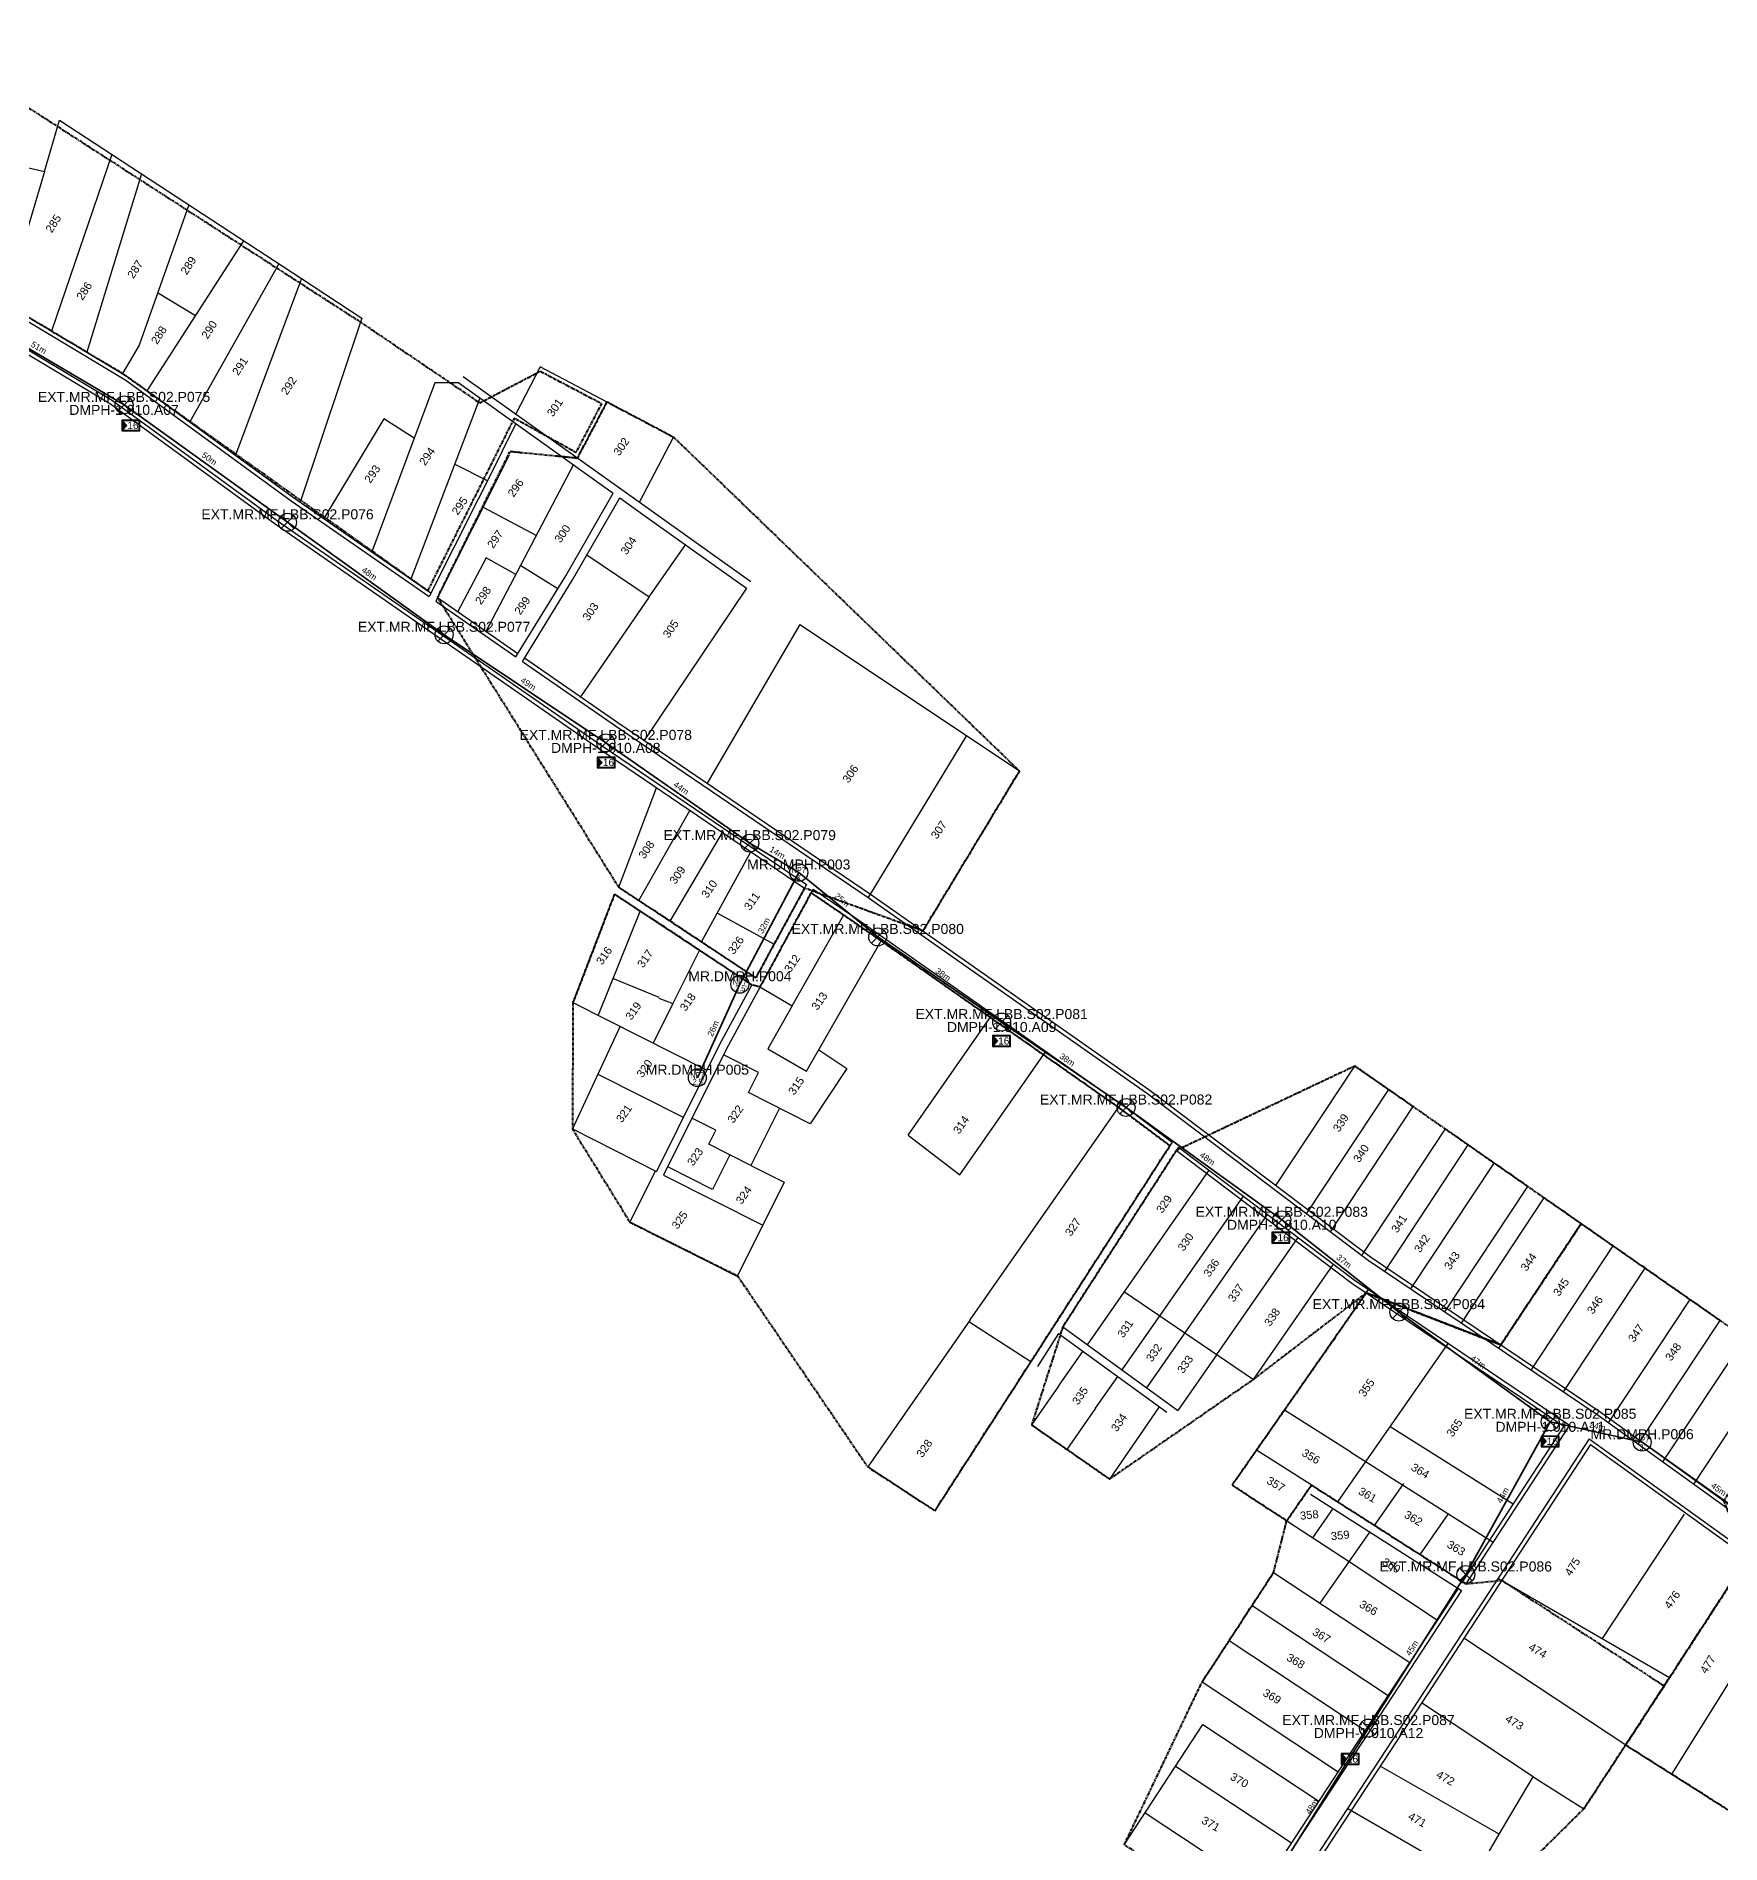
# Model space of a CAD drawing. Header units: metres. Extents: x 13679654 to 13688052, y 67972 to 70803.
# Drawn here: x 13682662.2 to 13683083.3, y 69075.4 to 69527.1 of the extents above; entities that cross this region are included whole.
import ezdxf
from ezdxf.enums import TextEntityAlignment as Align

# ---------------------------------------------------------------- set-up
doc = ezdxf.new("R2010")
doc.units = ezdxf.units.M
doc.header["$MEASUREMENT"] = 0
doc.linetypes.add('PHANTOM2', pattern=[1.25, 0.625, -0.125, 0.125, -0.125, 0.125, -0.125])
for name, color, linetype in [('Base Map', 251, 'Continuous'), ('EXISTING POLE', 16, 'Continuous'), ('FAT', 30, 'Continuous'), ('FAT DWG', 1, 'Continuous'), ('Home Number', 6, 'Continuous'), ('NEW POLE 7-2.5', 6, 'Continuous'), ('NEW POLE 7-3', 4, 'Continuous'), ('SPAN CABLE', 3, 'Continuous')]:
    doc.layers.add(name, color=color, linetype=linetype)
for name, color, linetype, lineweight in [('FAT AREA FDT 1', 134, 'PHANTOM2', 40), ('SLING WIRE', 4, 'Continuous', 35), ('XXX.XXX - Cable Line C (FO Cable 48C_2T) - AE', 192, 'Continuous', 35)]:
    doc.layers.add(name, color=color, linetype=linetype, lineweight=lineweight)
doc.styles.get("Standard").update_dxf_attribs({"font": 'arial.ttf'})
doc.styles.add('Title Block 3', font='dgn003.shx')
doc.dimstyles.new('EMR', dxfattribs={"dimtxt": 1.5, "dimasz": 0.18, "dimexe": 0.18, "dimexo": 0.0625, "dimgap": 0.09, "dimtad": 0, "dimdec": 0, "dimzin": 0, "dimdsep": 46, "dimtxsty": 'Standard', "dimcen": 0.09, "dimse1": 1, "dimse2": 1, "dimsd1": 1, "dimsd2": 1, "dimadec": 0, "dimazin": 0, "dimtfac": 1, "dimtdec": 0, "dimtofl": 0, "dimtmove": 0, "dimatfit": 3, "dimfxl": 1, "dimtolj": 1, "dimtzin": 0, "dimarcsym": 0})

# ---------------------------------------------------------------- blocks, each defined once
blk = doc.blocks.new('*U11')
h = blk.add_hatch(color=2)
h.dxf.hatch_style = 1
h.paths.add_polyline_path([(0.25, -2), (0.25, 2), (2.1, 0)])
for points in [[(0, -2.25), (7.5, -2.25), (7.5, 2.25), (0, 2.25)], [(0.25, -2), (7.25, -2), (7.25, 2), (0.25, 2)]]:
    blk.add_lwpolyline(points, close=True)
at = {"color": 2}
blk.add_lwpolyline([(0.25, -2), (0.25, 2), (2.1, 0)], close=True, dxfattribs=at)
at = {"color": 7}
blk.add_attdef('FAT', text='', height=3, rotation=360, dxfattribs=at).set_placement((4.68, 0), align=Align.MIDDLE_CENTER)
blk.add_attdef('FAT_ID', text='', height=3, rotation=360, dxfattribs=at).set_placement((0, -4.5), align=Align.MIDDLE_LEFT)
blk = doc.blocks.new('*U14')
at = {"color": 0, "linetype": 'ByBlock', "lineweight": -2}
for points in [[(-1.58, 1.58), (1.58, -1.58)], [(-1.58, -1.58), (1.58, 1.58)]]:
    blk.add_lwpolyline(points, dxfattribs=at)
blk.add_circle((0, 0), 2.24, dxfattribs=at)
blk = doc.blocks.new('*U16')
at = {"color": 0, "linetype": 'ByBlock', "lineweight": -2}
blk.add_circle((0, 0), 2.24, dxfattribs=at)
at = {"color": 0, "linetype": 'ByBlock', "lineweight": -2, "style": 'Title Block 3', "width": 0.799091}
for s, p in [('NP7', (0, 0.62)), ("2.5'", (0.28, -1.02))]:
    blk.add_text(s, height=1.488, dxfattribs=at).set_placement(p, align=Align.MIDDLE_CENTER)
blk = doc.blocks.new('*U13')
at = {"color": 0, "linetype": 'ByBlock', "lineweight": -2}
blk.add_circle((0, 0), 2.24, dxfattribs=at)
at = {"color": 0, "linetype": 'ByBlock', "lineweight": -2, "style": 'Title Block 3', "width": 0.799091}
for s, p in [('NP7', (0, 0.62)), ("3'", (0, -1.27))]:
    blk.add_text(s, height=1.488, dxfattribs=at).set_placement(p, align=Align.MIDDLE_CENTER)
blk = doc.blocks.new('*D195')
at = {"layer": 'Defpoints', "color": 0, "transparency": 16777216}
for p in [(13683063.64, 69175.75), (13683064.51, 69176.97), (13683100.22, 69149.74)]:
    blk.add_point(p, dxfattribs=at)
at = {"layer": 'SPAN CABLE', "color": 0, "transparency": 16777216, "insert": (13683082.8, 69163.97), "char_height": 1.5, "attachment_point": 5, "rotation": 324.5786}
blk.add_mtext('\\A1;45m', dxfattribs=at)
blk = doc.blocks.new('*D197')
at = {"layer": 'Defpoints', "color": 0, "transparency": 16777216}
for p in [(13683040.66, 69180.85), (13683040.99, 69182.32), (13683063.64, 69175.75)]:
    blk.add_point(p, dxfattribs=at)
at = {"layer": 'SPAN CABLE', "color": 0, "transparency": 16777216, "insert": (13683052.48, 69179.77), "char_height": 1.5, "attachment_point": 5, "rotation": 347.4824}
blk.add_mtext('\\A1;24m', dxfattribs=at)
blk = doc.blocks.new('*D226')
at = {"layer": 'Defpoints', "color": 0, "transparency": 16777216}
for p in [(13682836.74, 69290.82), (13682838.1, 69290.2), (13682827.47, 69266.84)]:
    blk.add_point(p, dxfattribs=at)
at = {"layer": 'SPAN CABLE', "color": 0, "transparency": 16777216, "insert": (13682831.42, 69279.14), "char_height": 1.5, "attachment_point": 5, "rotation": 65.5216}
blk.add_mtext('\\A1;26m', dxfattribs=at)
blk = doc.blocks.new('*D227')
at = {"layer": 'Defpoints', "color": 0, "transparency": 16777216}
for p in [(13682851.49, 69318.83), (13682852.82, 69318.13), (13682838.1, 69290.2)]:
    blk.add_point(p, dxfattribs=at)
at = {"layer": 'SPAN CABLE', "color": 0, "transparency": 16777216, "insert": (13682844.13, 69304.87), "char_height": 1.5, "attachment_point": 5, "rotation": 62.2223}
blk.add_mtext('\\A1;32m', dxfattribs=at)
blk = doc.blocks.new('*D249')
at = {"layer": 'Defpoints', "color": 0, "transparency": 16777216}
for p in [(13682640.02, 69461.01), (13682684.16, 69434.99), (13682684.92, 69436.28)]:
    blk.add_point(p, dxfattribs=at)
at = {"layer": 'SPAN CABLE', "color": 0, "transparency": 16777216, "insert": (13682662.85, 69449.29), "char_height": 1.5, "attachment_point": 5, "rotation": 329.4831}
blk.add_mtext('\\A1;51m', dxfattribs=at)
blk = doc.blocks.new('*D250')
at = {"layer": 'Defpoints', "color": 0, "transparency": 16777216}
for p in [(13682684.16, 69434.99), (13682725.03, 69405.65), (13682725.9, 69406.87)]:
    blk.add_point(p, dxfattribs=at)
at = {"layer": 'SPAN CABLE', "color": 0, "transparency": 16777216, "insert": (13682705.47, 69421.54), "char_height": 1.5, "attachment_point": 5, "rotation": 324.3281}
blk.add_mtext('\\A1;50m', dxfattribs=at)
blk = doc.blocks.new('*D251')
at = {"layer": 'Defpoints', "color": 0, "transparency": 16777216}
for p in [(13682725.03, 69405.65), (13682765.03, 69378.75), (13682764.16, 69377.53)]:
    blk.add_point(p, dxfattribs=at)
at = {"layer": 'SPAN CABLE', "color": 0, "transparency": 16777216, "insert": (13682745.47, 69392.81), "char_height": 1.5, "attachment_point": 5, "rotation": 324.2961}
blk.add_mtext('\\A1;48m', dxfattribs=at)
blk = doc.blocks.new('*D252')
at = {"layer": 'Defpoints', "color": 0, "transparency": 16777216}
for p in [(13682764.16, 69377.53), (13682805.41, 69351.76), (13682804.58, 69350.51)]:
    blk.add_point(p, dxfattribs=at)
at = {"layer": 'SPAN CABLE', "color": 0, "transparency": 16777216, "insert": (13682785.2, 69365.27), "char_height": 1.5, "attachment_point": 5, "rotation": 326.2392}
blk.add_mtext('\\A1;49m', dxfattribs=at)
blk = doc.blocks.new('*D253')
at = {"layer": 'Defpoints', "color": 0, "transparency": 16777216}
for p in [(13682804.58, 69350.51), (13682840.57, 69325.46), (13682841.42, 69326.69)]:
    blk.add_point(p, dxfattribs=at)
at = {"layer": 'SPAN CABLE', "color": 0, "transparency": 16777216, "insert": (13682823.43, 69339.22), "char_height": 1.5, "attachment_point": 5, "rotation": 325.1506}
blk.add_mtext('\\A1;44m', dxfattribs=at)
blk = doc.blocks.new('*D254')
at = {"layer": 'Defpoints', "color": 0, "transparency": 16777216}
for p in [(13682840.57, 69325.46), (13682853.59, 69319.42), (13682852.82, 69318.13)]:
    blk.add_point(p, dxfattribs=at)
at = {"layer": 'SPAN CABLE', "color": 0, "transparency": 16777216, "insert": (13682847.46, 69323.08), "char_height": 1.5, "attachment_point": 5, "rotation": 329.1341}
blk.add_mtext('\\A1;14m', dxfattribs=at)
blk = doc.blocks.new('*D255')
at = {"layer": 'Defpoints', "color": 0, "transparency": 16777216}
for p in [(13682852.82, 69318.13), (13682872.56, 69302.02), (13682873.51, 69303.18)]:
    blk.add_point(p, dxfattribs=at)
at = {"layer": 'SPAN CABLE', "color": 0, "transparency": 16777216, "insert": (13682863.64, 69311.24), "char_height": 1.5, "attachment_point": 5, "rotation": 320.7818}
blk.add_mtext('\\A1;25m', dxfattribs=at)
blk = doc.blocks.new('*D256')
at = {"layer": 'Defpoints', "color": 0, "transparency": 16777216}
for p in [(13682872.56, 69302.02), (13682903.54, 69280.75), (13682904.39, 69281.98)]:
    blk.add_point(p, dxfattribs=at)
at = {"layer": 'SPAN CABLE', "color": 0, "transparency": 16777216, "insert": (13682888.9, 69292.62), "char_height": 1.5, "attachment_point": 5, "rotation": 325.5222}
blk.add_mtext('\\A1;38m', dxfattribs=at)
blk = doc.blocks.new('*D257')
at = {"layer": 'Defpoints', "color": 0, "transparency": 16777216}
for p in [(13682903.54, 69280.75), (13682935.49, 69260.63), (13682934.64, 69259.39)]:
    blk.add_point(p, dxfattribs=at)
at = {"layer": 'SPAN CABLE', "color": 0, "transparency": 16777216, "insert": (13682919.94, 69271.31), "char_height": 1.5, "attachment_point": 5, "rotation": 325.53}
blk.add_mtext('\\A1;38m', dxfattribs=at)
blk = doc.blocks.new('*D258')
at = {"layer": 'Defpoints', "color": 0, "transparency": 16777216}
for p in [(13682934.64, 69259.39), (13682973.55, 69231.33), (13682974.43, 69232.55)]:
    blk.add_point(p, dxfattribs=at)
at = {"layer": 'SPAN CABLE', "color": 0, "transparency": 16777216, "insert": (13682954.97, 69246.58), "char_height": 1.5, "attachment_point": 5, "rotation": 324.1949}
blk.add_mtext('\\A1;48m', dxfattribs=at)
blk = doc.blocks.new('*D259')
at = {"layer": 'Defpoints', "color": 0, "transparency": 16777216}
for p in [(13682973.55, 69231.33), (13683002.82, 69208.26), (13683003.75, 69209.44)]:
    blk.add_point(p, dxfattribs=at)
at = {"layer": 'SPAN CABLE', "color": 0, "transparency": 16777216, "insert": (13682989.11, 69220.97), "char_height": 1.5, "attachment_point": 5, "rotation": 321.7662}
blk.add_mtext('\\A1;37m', dxfattribs=at)
blk = doc.blocks.new('*D260')
at = {"layer": 'Defpoints', "color": 0, "transparency": 16777216}
for p in [(13683002.82, 69208.26), (13683040.66, 69180.85), (13683041.54, 69182.07)]:
    blk.add_point(p, dxfattribs=at)
at = {"layer": 'SPAN CABLE', "color": 0, "transparency": 16777216, "insert": (13683022.62, 69195.77), "char_height": 1.5, "attachment_point": 5, "rotation": 324.0814}
blk.add_mtext('\\A1;47m', dxfattribs=at)
blk = doc.blocks.new('*D261')
at = {"layer": 'Defpoints', "color": 0, "transparency": 16777216}
for p in [(13683040.66, 69180.85), (13683018.24, 69143.42), (13683019.56, 69142.69)]:
    blk.add_point(p, dxfattribs=at)
at = {"layer": 'SPAN CABLE', "color": 0, "transparency": 16777216, "insert": (13683028.8, 69162.5), "char_height": 1.5, "attachment_point": 5, "rotation": 61.0548}
blk.add_mtext('\\A1;44m', dxfattribs=at)
blk = doc.blocks.new('*D262')
at = {"layer": 'Defpoints', "color": 0, "transparency": 16777216}
for p in [(13683019.56, 69142.69), (13682993.98, 69105.11), (13682995.24, 69104.31)]:
    blk.add_point(p, dxfattribs=at)
at = {"layer": 'SPAN CABLE', "color": 0, "transparency": 16777216, "insert": (13683006.13, 69124.3), "char_height": 1.5, "attachment_point": 5, "rotation": 57.6509}
blk.add_mtext('\\A1;45m', dxfattribs=at)
blk = doc.blocks.new('*D263')
at = {"layer": 'Defpoints', "color": 0, "transparency": 16777216}
for p in [(13682995.24, 69104.31), (13682968.27, 69064.25), (13682969.54, 69063.45)]:
    blk.add_point(p, dxfattribs=at)
at = {"layer": 'SPAN CABLE', "color": 0, "transparency": 16777216, "insert": (13682981.12, 69084.68), "char_height": 1.5, "attachment_point": 5, "rotation": 57.8252}
blk.add_mtext('\\A1;48m', dxfattribs=at)

msp = doc.modelspace()

# ---------------------------------------------------------------- linework, layer by layer
at = {"layer": 'Base Map', "flags": 128}
for points in [[(13682384.3, 69520.96), (13682454.56, 69503.94), (13682519.89, 69488.82), (13682626.87, 69463.92), (13682643.45, 69457.59), (13682680.73, 69435.26), (13682721.93, 69405.22), (13682803.09, 69348.91), (13682854.25, 69314.21)], [(13682384.6, 69521.92), (13682454.79, 69504.92), (13682520.11, 69489.8), (13682627.16, 69464.88), (13682643.89, 69458.5), (13682681.28, 69436.11), (13682722.5, 69406.04), (13682803.65, 69349.75), (13682854.73, 69315.1)], [(13682664.24, 69493.31), (13682668.02, 69506.16), (13682728.5, 69466.55), (13682743.62, 69456.64), (13682728.18, 69410.66)], [(13682644.21, 69497.97), (13682664.24, 69493.31), (13682654.52, 69460.33)], [(13682681.11, 69497.59), (13682666.04, 69453.44)], [(13682688.53, 69492.73), (13682674.82, 69448.18)], [(13682563.74, 69486.88), (13682629.2, 69471.64), (13682646.94, 69464.87), (13682685.13, 69442), (13682726.55, 69411.8), (13682760.88, 69387.98)], [(13682563.55, 69485.89), (13682628.91, 69470.68), (13682646.51, 69463.96), (13682684.58, 69441.16), (13682725.97, 69410.98), (13682760.42, 69387.07)], [(13682700.38, 69484.97), (13682687.9, 69449.9), (13682683.73, 69442.84)], [(13682689.92, 69438.51), (13682714.13, 69475.96)], [(13682722.85, 69470.25), (13682700.61, 69430.72)], [(13682728.5, 69466.55), (13682712.04, 69422.38)], [(13682702.03, 69457.24), (13682692.56, 69463.01)], [(13682768.96, 69442.11), (13682815.28, 69409.05), (13682840.88, 69390.86)], [(13682813.01, 69410.67), (13682821.5, 69426.96), (13682788.21, 69444.53), (13682782.08, 69432.75)], [(13682767.81, 69440.47), (13682761.87, 69440.47), (13682746.08, 69398.25)], [(13682767.81, 69440.47), (13682806.44, 69412.89)], [(13682773.13, 69436.66), (13682755.86, 69391.46)], [(13682804.85, 69435.74), (13682797.51, 69421.73)], [(13682756.71, 69426.67), (13682749.06, 69431.47), (13682734.06, 69406.59)], [(13682778.64, 69423.37), (13682782.1, 69430.26)], [(13682778.64, 69423.37), (13682760.42, 69387.07)], [(13682780.43, 69422.46), (13682762.09, 69385.92)], [(13682766.84, 69420.2), (13682774.97, 69416.06)], [(13682774.69, 69378.4), (13682796.48, 69420)], [(13682782.1, 69372.03), (13682794.56, 69392.29), (13682806.44, 69412.89)], [(13682783.75, 69370.89), (13682796.28, 69391.26), (13682808.08, 69411.72)], [(13682808.08, 69411.72), (13682814.12, 69407.4), (13682839.72, 69389.21)], [(13682773.89, 69409.44), (13682787.24, 69402.36)], [(13682782.12, 69392.57), (13682774.7, 69396.77), (13682767.57, 69383.34)], [(13682799.87, 69397.49), (13682815.4, 69386.99), (13682824.53, 69400.01)], [(13682783.33, 69394.88), (13682792.6, 69389.1)], [(13682839.72, 69389.21), (13682814.21, 69351.09)], [(13682762.09, 69385.92), (13682782.1, 69372.03)], [(13682762.54, 69386.83), (13682782.63, 69372.89)], [(13682815.4, 69386.99), (13682798.3, 69362.02)], [(13682853.12, 69380.06), (13682829.93, 69340.42)], [(13682853.12, 69380.06), (13682907.98, 69343.51), (13682883.86, 69303.54)], [(13682783.75, 69370.89), (13682807.03, 69354.74), (13682870.17, 69311.91), (13682939.76, 69263.1), (13682995.13, 69221.25), (13683052.62, 69182.47), (13683135.78, 69122.64), (13683218.89, 69062.05), (13683299.48, 69002.38), (13683309.88, 68995.09)], [(13682784.28, 69371.75), (13682807.59, 69355.57), (13682870.74, 69312.74), (13682940.34, 69263.92), (13682995.71, 69222.07), (13683053.19, 69183.3), (13683136.37, 69123.45), (13683219.48, 69062.86), (13683300.06, 69003.2), (13683309.64, 68996.49)], [(13682894.74, 69352.33), (13682870.17, 69311.91)], [(13682807.84, 69314.42), (13682817.28, 69339.28)], [(13682812.81, 69311.14), (13682825.58, 69333.65)], [(13682820.69, 69305.94), (13682833.78, 69328.1)], [(13682828.54, 69300.76), (13682840.87, 69323.28)], [(13682854.73, 69315.1), (13682842.09, 69291.82)], [(13682806.75, 69312.74), (13682796.38, 69285.66), (13682829.85, 69268.75)], [(13682806.75, 69312.74), (13682841.13, 69290.05)], [(13682807.84, 69314.42), (13682842.09, 69291.82)], [(13682856.39, 69313.97), (13682834.72, 69274.02), (13682819.01, 69242.51)], [(13682855.91, 69313.08), (13682866.21, 69306.09), (13682935.65, 69257.39), (13682945.61, 69249.86)], [(13682856.39, 69313.97), (13682866.78, 69306.93), (13682936.24, 69258.2), (13682946.15, 69250.71)], [(13682813.15, 69308.51), (13682802.64, 69282.49)], [(13682832.49, 69307.96), (13682846.63, 69300.18)], [(13682843.12, 69289.51), (13682851.18, 69284.81), (13682864.09, 69307.54)], [(13682828.01, 69298.7), (13682821.38, 69285.4)], [(13682851.18, 69284.81), (13682845.08, 69274.06), (13682854.79, 69268.47), (13682873.44, 69301.03)], [(13682817.91, 69286.86), (13682806.33, 69291.6)], [(13682841.13, 69290.05), (13682832.94, 69274.96), (13682817.22, 69243.41)], [(13682817.87, 69286.75), (13682821.38, 69285.4), (13682816.46, 69275.51)], [(13682808.2, 69279.68), (13682796.23, 69254.02), (13682817.22, 69243.41)], [(13682880.14, 69252.46), (13682901.26, 69282.74)], [(13682857.84, 69273.81), (13682864.81, 69269.16), (13682855.71, 69255.33), (13682840.24, 69263.15), (13682842.74, 69268.17), (13682834, 69272.58)], [(13682893.06, 69242.54), (13682914.58, 69273.4)], [(13682972.11, 69239.91), (13682991.86, 69269.76)], [(13682991.86, 69269.76), (13683006.44, 69259.61)], [(13682802.62, 69267.72), (13682823.96, 69256.94)], [(13682979.77, 69232.86), (13683000.29, 69263.89)], [(13682847.97, 69259.24), (13682840.83, 69244.92), (13682830.35, 69250.22), (13682832.09, 69253.71), (13682826.1, 69256.73)], [(13682895.7, 69206.33), (13682933.31, 69260.26)], [(13682985.75, 69228.34), (13683006.44, 69259.61)], [(13682880.14, 69252.46), (13682893.06, 69242.54)], [(13682993.56, 69222.44), (13683014.45, 69254.02)], [(13683014.45, 69254.02), (13683035.03, 69239.69)], [(13682835.59, 69247.57), (13682831.28, 69238.93), (13682820.05, 69244.6)], [(13682946.15, 69250.71), (13682910.79, 69195.8)], [(13682947.76, 69249.5), (13682918.83, 69204.59)], [(13682947.21, 69248.65), (13682991.08, 69215.5), (13683044.09, 69179.74)], [(13682947.76, 69249.5), (13682991.65, 69216.32), (13683045.47, 69180.02)], [(13682999.29, 69218.44), (13683020.19, 69250.03)], [(13682840.83, 69244.92), (13682849.18, 69240.7), (13682837.46, 69217.17), (13682810.62, 69230.73), (13682817, 69243.52)], [(13682819.01, 69242.51), (13682843.83, 69229.97)], [(13682925, 69200.1), (13682955.42, 69243.71)], [(13683005.82, 69214.04), (13683026.65, 69245.52)], [(13683014.28, 69208.33), (13683035.03, 69239.69)], [(13682933.69, 69193.8), (13682963.98, 69237.24)], [(13683018.49, 69205.5), (13683039.19, 69236.79)], [(13683039.19, 69236.79), (13683083.12, 69206.19)], [(13682939.81, 69189.34), (13682970.03, 69232.67)], [(13683027.78, 69199.23), (13683048.39, 69230.38)], [(13682957.3, 69197.65), (13682977.69, 69226.88)], [(13683035.87, 69193.77), (13683056.4, 69224.8)], [(13682966.46, 69191.43), (13682986.52, 69220.2)], [(13683043.96, 69188.31), (13683064.41, 69219.22)], [(13683076.53, 69165.27), (13683110.01, 69215.86)], [(13682934.23, 69213.33), (13682966.46, 69191.43)], [(13682961.16, 69165.02), (13682995.25, 69213.9)], [(13683055.27, 69180.57), (13683075.66, 69211.39)], [(13682895.7, 69206.33), (13682870.06, 69169.56)], [(13682910.79, 69195.8), (13682895.37, 69205.86)], [(13682917.74, 69202.89), (13682912.47, 69194.7)], [(13682917.74, 69202.89), (13682944.8, 69183.23)], [(13682918.83, 69204.59), (13682945.97, 69184.87)], [(13683062.65, 69175.25), (13683083.12, 69206.19)], [(13683068.83, 69170.81), (13683089.36, 69201.84)], [(13682917.76, 69189.71), (13682923.86, 69198.45)], [(13682957.3, 69197.65), (13682947.58, 69183.7)], [(13682987.54, 69160.82), (13683015.18, 69200.45)], [(13682910.79, 69195.8), (13682886.84, 69158.61)], [(13682917.76, 69189.71), (13682911.02, 69180.05)], [(13682927.03, 69184.26), (13682932.54, 69192.15)], [(13682927.03, 69184.26), (13682919.83, 69173.93)], [(13682942.9, 69184.62), (13682930.51, 69166.52)], [(13682945.97, 69184.87), (13682947.58, 69183.7)], [(13682990.8, 69173.29), (13682974.24, 69183.77)], [(13682930.51, 69166.52), (13682911.02, 69180.05)], [(13683000.67, 69179.65), (13683031.41, 69160.32)], [(13683044.09, 69179.74), (13683018.72, 69140.9)], [(13683045.47, 69180.02), (13683019.57, 69140.36)], [(13683050.43, 69176.62), (13683007.78, 69111.3), (13682960.86, 69039.7)], [(13683050.7, 69175.19), (13683008.62, 69110.75), (13682961.75, 69039.22)], [(13683050.43, 69176.62), (13683132.28, 69117.73), (13683180.92, 69082.27)], [(13683050.7, 69175.19), (13683131.7, 69116.91), (13683180.35, 69081.44)], [(13682981.84, 69164.47), (13682967.27, 69173.78)], [(13682990.8, 69173.29), (13683026.37, 69150.77)], [(13682886.84, 69158.61), (13682870.06, 69169.56)], [(13682961.16, 69165.02), (13682990.43, 69145.9)], [(13682974.8, 69156.11), (13682981, 69165.01)], [(13682980.77, 69162.77), (13683018.47, 69138.67)], [(13682981.84, 69164.47), (13683019.57, 69140.36)], [(13682996.74, 69154.95), (13683004.06, 69165.44)], [(13682981.29, 69151.86), (13682986.39, 69159.17)], [(13683008.14, 69147.66), (13683015.23, 69157.82)], [(13683074.16, 69157.73), (13683053.61, 69126.71)], [(13682983.19, 69135.51), (13682995.59, 69153.3)], [(13682971.53, 69143.22), (13682953.65, 69115.84)], [(13682971.53, 69143.22), (13683005.55, 69120.71)], [(13682990.43, 69145.9), (13683012.47, 69131.31)], [(13683059.54, 69100.05), (13683089.98, 69146.93)], [(13683017.62, 69139.21), (13683001.93, 69115.18), (13682942.75, 69024.86), (13682888.46, 68931.44), (13682844.05, 68849.74), (13682822.09, 68797.13), (13682821.34, 68794.71)], [(13683018.47, 69138.67), (13683002.77, 69114.63), (13682943.6, 69024.32), (13682889.33, 68930.94), (13682844.95, 68849.31), (13682823.03, 68796.79), (13682822.29, 68794.37)], [(13683027.72, 69141.68), (13683070.51, 69116.94)], [(13683071.07, 69092.75), (13683100.81, 69140.38)], [(13682966.12, 69134.93), (13683000.12, 69112.42)], [(13682960.44, 69126.23), (13682994.43, 69103.73)], [(13683036.39, 69092.15), (13683049.08, 69084.13), (13683059.54, 69100.05), (13683019.11, 69126.81)], [(13682953.65, 69115.84), (13682987.63, 69093.36)], [(13683027.89, 69077.8), (13683036.39, 69092.15), (13683008.51, 69110.59)], [(13682934.19, 69075.14), (13682953.84, 69105.22)], [(13682953.84, 69105.22), (13682982.83, 69086.03)], [(13683059.54, 69100.05), (13683152.65, 69041.11)], [(13682947.02, 69094.78), (13682976, 69075.6)], [(13683003.43, 69035.35), (13683027.92, 69077.75), (13682998.17, 69094.8)], [(13682939.44, 69083.16), (13682968.4, 69064)], [(13682990.05, 69084.24), (13683021.24, 69066.19)]]:
    msp.add_lwpolyline(points, dxfattribs=at)
at = {"layer": 'FAT AREA FDT 1'}
msp.add_lwpolyline([(13682620.45, 69527.14), (13682640.44, 69522.06), (13682743.07, 69455.81), (13682773.07, 69435.5), (13682788.21, 69443.4), (13682803.51, 69435.32), (13682797.1, 69423.1), (13682781.67, 69431.64), (13682760.05, 69388.56), (13682684.14, 69442.59), (13682646.94, 69464.86), (13682629.2, 69471.64), (13682607.84, 69476.61)], close=True, dxfattribs=at)
for points in [[(13682821.5, 69426.96), (13682907.98, 69343.51), (13682883.86, 69303.54), (13682854.25, 69314.21), (13682842.09, 69291.82), (13682807.84, 69314.42), (13682762.54, 69386.83), (13682780.69, 69423.37), (13682797.51, 69421.73), (13682804.9, 69435.72), (13682821.5, 69426.96)], [(13682796.38, 69285.66), (13682796.23, 69254.02), (13682810.62, 69230.73), (13682837.53, 69217.31), (13682870.06, 69169.56), (13682886.84, 69158.61), (13682945.61, 69249.86), (13682932.73, 69259.44), (13682873.44, 69301.03), (13682855.91, 69313.08), (13682843.12, 69289.51), (13682841.13, 69290.05), (13682806.75, 69312.74), (13682796.38, 69285.66)], [(13682911.56, 69179.67), (13682930.51, 69166.52), (13682966.46, 69191.43), (13682994.68, 69213.07), (13683028.33, 69200.07), (13683048.39, 69230.38), (13682991.86, 69269.76), (13682947.21, 69248.65), (13682918.83, 69204.59), (13682911.02, 69180.05), (13682911.56, 69179.67)], [(13682961.16, 69165.02), (13682974.8, 69156.11), (13682981, 69165.01), (13683018.72, 69140.9), (13683019.57, 69140.36), (13683028.52, 69141.23), (13683069.15, 69114.84), (13683089.98, 69146.93), (13683084.07, 69161.08), (13683104.2, 69191.5), (13683048.39, 69230.38), (13683028.33, 69200.07), (13682994.68, 69213.07), (13682961.16, 69165.02)], [(13683110.01, 69215.86), (13683124.61, 69206.07), (13683206.74, 69118.62), (13683213.98, 69113.28), (13683193.27, 69081.98), (13683180.35, 69081.44), (13683152.65, 69041.11), (13683059.54, 69100.05), (13683089.98, 69146.93), (13683084.07, 69161.08), (13683104.2, 69191.5), (13683097.14, 69196.42), (13683110.01, 69215.86)], [(13682934.19, 69075.14), (13682953.65, 69115.84), (13682971.53, 69143.22), (13682974.8, 69156.11), (13682981, 69165.01), (13683019.57, 69140.36), (13683028.52, 69141.23), (13683069.15, 69114.84), (13683049.08, 69084.13), (13683008.46, 69044.07), (13682976.89, 69062.33), (13682963.14, 69055.98), (13682934.19, 69075.14)]]:
    msp.add_lwpolyline(points, dxfattribs=at)
at = {"layer": 'SLING WIRE', "flags": 128}
for points in [[(13682827.47, 69266.84), (13682838.1, 69290.2), (13682852.82, 69318.13)], [(13683063.64, 69175.75), (13683040.66, 69180.85)], [(13683140.65, 69120.33), (13683100.22, 69149.74), (13683063.64, 69175.75)]]:
    msp.add_lwpolyline(points, dxfattribs=at)
at = {"layer": 'XXX.XXX - Cable Line C (FO Cable 48C_2T) - AE', "flags": 128}
msp.add_lwpolyline([(13682640.02, 69461.01), (13682684.16, 69434.99), (13682725.03, 69405.65), (13682764.16, 69377.53), (13682804.58, 69350.51), (13682840.57, 69325.46), (13682852.82, 69318.13), (13682872.56, 69302.02), (13682903.54, 69280.75), (13682934.64, 69259.39), (13682973.55, 69231.33), (13683002.82, 69208.26), (13683040.66, 69180.85), (13683019.56, 69142.69), (13682995.24, 69104.31), (13682969.54, 69063.45)], dxfattribs=at)

# ---------------------------------------------------------------- block references
at = {"layer": 'EXISTING POLE', "color": 1}
for p in [(13682684.16, 69434.99), (13682725.03, 69405.65), (13682764.16, 69377.53), (13682804.58, 69350.51), (13682840.57, 69325.46), (13682872.56, 69302.02), (13682903.54, 69280.75), (13682934.64, 69259.39), (13682973.55, 69231.33), (13683002.82, 69208.26), (13683040.66, 69180.85), (13683019.56, 69142.69), (13682995.24, 69104.31)]:
    msp.add_blockref('*U14', p, dxfattribs=at)
at = {"layer": 'FAT DWG'}
ref = msp.add_blockref('*U11', (13682683.58, 69429.83), dxfattribs=dict(at, xscale=0.6000000000000003, yscale=0.6000000000000003, zscale=0.6000000000000003))
ref.add_attrib('FAT', '16', dxfattribs={"layer": '0', "color": 7, "height": 1.8, "rotation": 0}).set_placement((13682686.38, 69429.85), align=Align.MIDDLE_CENTER)
ref = msp.add_blockref('*U11', (13682802.45, 69345.61), dxfattribs=dict(at, xscale=0.6000000000000003, yscale=0.6000000000000003, zscale=0.6000000000000003))
ref.add_attrib('FAT', '16', dxfattribs={"layer": '0', "color": 7, "height": 1.8, "rotation": 0}).set_placement((13682805.25, 69345.63), align=Align.MIDDLE_CENTER)
ref = msp.add_blockref('*U11', (13682901.25, 69276), dxfattribs=dict(at, xscale=0.6000000000000003, yscale=0.6000000000000003, zscale=0.6000000000000003))
ref.add_attrib('FAT', '16', dxfattribs={"layer": '0', "color": 7, "height": 1.8, "rotation": 0}).set_placement((13682904.06, 69276.03), align=Align.MIDDLE_CENTER)
ref = msp.add_blockref('*U11', (13682971.09, 69226.86), dxfattribs=dict(at, xscale=0.6000000000000003, yscale=0.6000000000000003, zscale=0.6000000000000003))
ref.add_attrib('FAT', '16', dxfattribs={"layer": '0', "color": 7, "height": 1.8, "rotation": 0}).set_placement((13682973.89, 69226.88), align=Align.MIDDLE_CENTER)
ref = msp.add_blockref('*U11', (13683038.39, 69175.94), dxfattribs=dict(at, xscale=0.6000000000000003, yscale=0.6000000000000003, zscale=0.6000000000000003))
ref.add_attrib('FAT', '16', dxfattribs={"layer": '0', "color": 7, "height": 1.8, "rotation": 0}).set_placement((13683041.19, 69175.97), align=Align.MIDDLE_CENTER)
ref = msp.add_blockref('*U11', (13682988.43, 69096.57), dxfattribs=dict(at, xscale=0.6000000000000003, yscale=0.6000000000000003, zscale=0.6000000000000003))
ref.add_attrib('FAT', '16', dxfattribs={"layer": '0', "color": 7, "height": 1.8, "rotation": 0}).set_placement((13682991.23, 69096.59), align=Align.MIDDLE_CENTER)
at = {"layer": 'NEW POLE 7-2.5'}
for p in [(13682838.1, 69290.2), (13682827.47, 69266.84)]:
    msp.add_blockref('*U16', p, dxfattribs=at)
at = {"layer": 'NEW POLE 7-3'}
for p in [(13682852.82, 69318.13), (13683063.64, 69175.75)]:
    msp.add_blockref('*U13', p, dxfattribs=at)

# ---------------------------------------------------------------- texts
at = {"layer": 'EXISTING POLE', "color": 1}
for s, p in [('EXT.MR.MF.LBB.S02.P075', (13682684.16, 69434.99)), ('EXT.MR.MF.LBB.S02.P076', (13682725.03, 69405.65)), ('EXT.MR.MF.LBB.S02.P077', (13682764.16, 69377.53)), ('EXT.MR.MF.LBB.S02.P078', (13682804.58, 69350.51)), ('EXT.MR.MF.LBB.S02.P079', (13682840.57, 69325.46)), ('EXT.MR.MF.LBB.S02.P080', (13682872.56, 69302.02)), ('EXT.MR.MF.LBB.S02.P081', (13682903.54, 69280.75)), ('EXT.MR.MF.LBB.S02.P082', (13682934.64, 69259.39)), ('EXT.MR.MF.LBB.S02.P083', (13682973.55, 69231.33)), ('EXT.MR.MF.LBB.S02.P084', (13683002.82, 69208.26)), ('EXT.MR.MF.LBB.S02.P085', (13683040.66, 69180.85)), ('EXT.MR.MF.LBB.S02.P086', (13683019.56, 69142.69)), ('EXT.MR.MF.LBB.S02.P087', (13682995.24, 69104.31))]:
    msp.add_text(s, height=2.5, dxfattribs=at).set_placement(p, align=Align.BOTTOM_CENTER)
at = {"layer": 'FAT'}
for s, p in [('DMPH-1.010.A07', (13682684.16, 69434.99)), ('DMPH-1.010.A08', (13682804.58, 69350.51)), ('DMPH-1.010.A09', (13682903.54, 69280.75)), ('DMPH-1.010.A10', (13682973.55, 69231.33)), ('DMPH-1.010.A11', (13683040.66, 69180.85)), ('DMPH-1.010.A12', (13682995.24, 69104.31))]:
    msp.add_text(s, height=2.5, dxfattribs=at).set_placement(p, align=Align.TOP_CENTER)
at = {"layer": 'Home Number'}
for s, rotation, p in [('285', 57.1264, (13682666.49, 69480.32)), ('287', 57.1264, (13682686.92, 69468.89)), ('289', 57.1264, (13682700.25, 69469.83)), ('286', 57.1264, (13682674.2, 69463.45)), ('290', 57.1264, (13682705.46, 69453.8)), ('288', 57.1264, (13682692.86, 69452.44)), ('291', 57.1264, (13682713.15, 69444.68)), ('292', 57.1264, (13682725.33, 69439.78)), ('301', 55.387, (13682791.86, 69434.33)), ('294', 55.387, (13682759.92, 69422.13)), ('302', 55.387, (13682808.46, 69424.58)), ('293', 55.387, (13682746.23, 69417.74)), ('296', 55.387, (13682782.05, 69414.26)), ('295', 55.387, (13682768.06, 69409.75)), ('297', 55.387, (13682776.93, 69401.45)), ('300', 55.387, (13682793.75, 69402.81)), ('304', 55.387, (13682810.28, 69399.82)), ('298', 55.387, (13682773.9, 69387.36)), ('299', 55.387, (13682783.72, 69384.84)), ('303', 55.387, (13682800.76, 69383.34)), ('305', 55.387, (13682820.82, 69379.03)), ('306', 55.387, (13682865.74, 69342.79)), ('307', 55.387, (13682887.83, 69328.78)), ('308', 55.109, (13682814.74, 69323.83)), ('309', 55.109, (13682822.49, 69317.5)), ('310', 55.109, (13682830.45, 69314.02)), ('311', 55.109, (13682841.12, 69310.96)), ('326', 55.109, (13682837.11, 69299.96)), ('316', 55.109, (13682804.15, 69297.34)), ('317', 55.109, (13682814.41, 69296.61)), ('312', 55.109, (13682851.17, 69295.39)), ('318', 55.109, (13682825.09, 69285.76)), ('313', 55.109, (13682857.99, 69286)), ('319', 55.109, (13682811.48, 69283.54)), ('320', 55.109, (13682814.25, 69269.15)), ('315', 55.109, (13682852.18, 69264.81)), ('321', 55.109, (13682809.14, 69257.9)), ('322', 55.109, (13682836.97, 69257.75)), ('314', 55.109, (13682893.41, 69255.07)), ('339', 56.5113, (13682988.32, 69255.58)), ('323', 55.109, (13682826.92, 69247.09)), ('340', 56.5113, (13682993.39, 69247.93)), ('324', 55.109, (13682839.07, 69237.52)), ('325', 55.109, (13682823.05, 69231.28)), ('329', 55.5938, (13682944.15, 69235.26)), ('327', 55.5938, (13682921.35, 69229.53)), ('341', 56.5113, (13683002.9, 69230.38)), ('330', 55.5938, (13682949.53, 69225.81)), ('342', 56.5113, (13683008.6, 69225.41)), ('336', 55.5938, (13682955.96, 69219.33)), ('343', 56.5113, (13683016.11, 69221.14)), ('344', 55.1376, (13683035.26, 69220.78)), ('337', 55.5938, (13682962.08, 69213.08)), ('345', 55.1376, (13683043.39, 69214.52)), ('346', 55.1376, (13683051.85, 69210.05)), ('338', 55.5938, (13682971.15, 69207.02)), ('331', 55.5938, (13682934.44, 69204.15)), ('347', 55.1376, (13683062.11, 69203.02)), ('332', 55.5938, (13682941.6, 69198.12)), ('333', 55.5938, (13682949.42, 69195.24)), ('348', 55.1376, (13683071.41, 69198.34)), ('335', 55.5938, (13682923.15, 69187.38)), ('355', 55.1376, (13682994.75, 69189.37)), ('334', 55.5938, (13682932.86, 69180.67)), ('365', 55.1376, (13683016.74, 69179.36)), ('328', 55.5938, (13682884.22, 69174.21)), ('356', 329.3497, (13682980.88, 69172.2)), ('364', 329.3497, (13683008.18, 69168.59)), ('357', 329.3497, (13682972.09, 69165.27)), ('361', 329.3497, (13682995.02, 69162.59)), ('358', 5.7204, (13682980.44, 69157.58)), ('362', 329.3497, (13683006.48, 69156.75)), ('359', 5.7204, (13682988.16, 69152.47)), ('363', 329.3497, (13683017.17, 69149.3)), ('360', 329.3497, (13683000.98, 69144.94)), ('475', 58.018, (13683046.21, 69144.62)), ('476', 55.1376, (13683071.15, 69136.38)), ('366', 329.3497, (13682995.27, 69134.37)), ('367', 329.3497, (13682983.52, 69127.44)), ('474', 329.3497, (13683037.56, 69123.67)), ('368', 329.3497, (13682977.07, 69121.05)), ('477', 58.018, (13683080.03, 69120.23)), ('369', 329.3497, (13682971.14, 69112.22)), ('473', 329.3497, (13683031.74, 69105.74)), ('370', 330.4527, (13682962.98, 69091.28)), ('472', 330.4527, (13683014.49, 69091.82)), ('371', 330.4527, (13682955.83, 69080.37)), ('471', 330.4527, (13683007.46, 69081.4))]:
    msp.add_text(s, height=2, rotation=rotation, dxfattribs=at).set_placement(p, align=Align.MIDDLE_CENTER)
at = {"layer": 'NEW POLE 7-2.5'}
for s, p in [('MR.DMPH.P004', (13682838.1, 69290.2)), ('MR.DMPH.P005', (13682827.47, 69266.84))]:
    msp.add_text(s, height=2.5, dxfattribs=at).set_placement(p, align=Align.BOTTOM_CENTER)
at = {"layer": 'NEW POLE 7-3'}
for s, p in [('MR.DMPH.P003', (13682852.82, 69318.13)), ('MR.DMPH.P006', (13683063.64, 69175.75))]:
    msp.add_text(s, height=2.5, dxfattribs=at).set_placement(p, align=Align.BOTTOM_CENTER)

# ---------------------------------------------------------------- dimensions: what is measured, and where the dimension line sits
at = {"layer": 'SPAN CABLE', "color": 2}
for p1, p2, distance, picture, middle in [((13682640.02, 69461.01), (13682684.16, 69434.99), 1.5, '*D249', (13682662.85, 69449.29)), ((13682684.16, 69434.99), (13682725.03, 69405.65), 1.5, '*D250', (13682705.47, 69421.54)), ((13682725.03, 69405.65), (13682764.16, 69377.53), 1.5, '*D251', (13682745.47, 69392.81)), ((13682764.16, 69377.53), (13682804.58, 69350.51), 1.5, '*D252', (13682785.2, 69365.27)), ((13682804.58, 69350.51), (13682840.57, 69325.46), 1.5, '*D253', (13682823.43, 69339.22)), ((13682840.57, 69325.46), (13682852.82, 69318.13), 1.5, '*D254', (13682847.46, 69323.08)), ((13682838.1, 69290.2), (13682852.82, 69318.13), 1.5, '*D227', (13682844.13, 69304.87)), ((13682852.82, 69318.13), (13682872.56, 69302.02), 1.5, '*D255', (13682863.64, 69311.24)), ((13682872.56, 69302.02), (13682903.54, 69280.75), 1.5, '*D256', (13682888.9, 69292.62)), ((13682827.47, 69266.84), (13682838.1, 69290.2), 1.5, '*D226', (13682831.42, 69279.14)), ((13682903.54, 69280.75), (13682934.64, 69259.39), 1.5, '*D257', (13682919.94, 69271.31)), ((13682934.64, 69259.39), (13682973.55, 69231.33), 1.5, '*D258', (13682954.97, 69246.58)), ((13682973.55, 69231.33), (13683002.82, 69208.26), 1.5, '*D259', (13682989.11, 69220.97)), ((13683002.82, 69208.26), (13683040.66, 69180.85), 1.5, '*D260', (13683022.62, 69195.77)), ((13683040.66, 69180.85), (13683019.56, 69142.69), -1.5, '*D261', (13683028.8, 69162.5)), ((13683063.64, 69175.75), (13683040.66, 69180.85), -1.5, '*D197', (13683052.48, 69179.77)), ((13683100.22, 69149.74), (13683063.64, 69175.75), -1.5, '*D195', (13683082.8, 69163.97)), ((13683019.56, 69142.69), (13682995.24, 69104.31), -1.5, '*D262', (13683006.13, 69124.3)), ((13682995.24, 69104.31), (13682969.54, 69063.45), -1.5, '*D263', (13682981.12, 69084.68))]:
    dim = msp.add_aligned_dim(p1=p1, p2=p2, distance=distance, dimstyle='EMR', override={"dimpost": 'm'}, dxfattribs=at)
    dim.commit()
    dim.dimension.update_dxf_attribs({"geometry": picture, "text_midpoint": middle})

doc.saveas('drawing.dxf')
